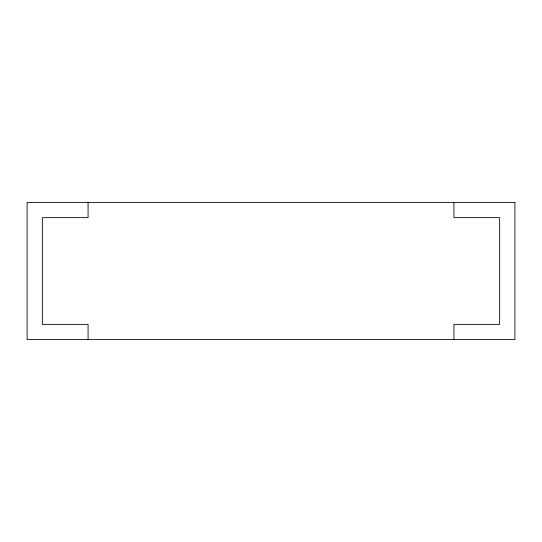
<?xml version="1.0" encoding="UTF-8"?>
<svg xmlns="http://www.w3.org/2000/svg" width="542" height="542" viewBox="0 0 542 542"><rect width="100%" height="100%" fill="white"/><g stroke="black" fill="none" stroke-linecap="round" stroke-linejoin="round"><path stroke-width="0.81" d="M453.925 202.403L453.925 217.647L499.656 217.647L499.656 324.353L453.925 324.353L453.925 339.597M88.075 202.403L88.075 217.647L42.344 217.647L42.344 324.353L88.075 324.353L88.075 339.597M514.9 202.403L27.1 202.403L27.1 339.597L514.9 339.597L514.9 202.403"/></g></svg>
